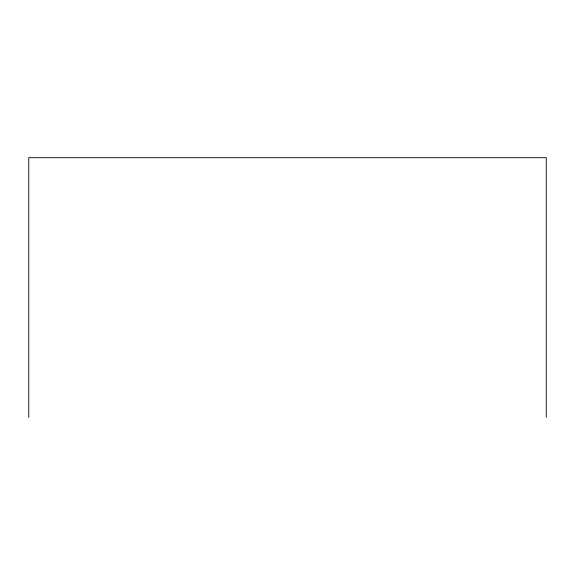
<?xml version="1.0" encoding="UTF-8"?>
<svg xmlns="http://www.w3.org/2000/svg" width="575" height="575" viewBox="0 0 575 575"><rect width="100%" height="100%" fill="white"/><g stroke="black" fill="none" stroke-linecap="round" stroke-linejoin="round"><path stroke-width="0.86" d="M546.25 417.306L546.25 157.694L28.75 157.694L28.75 417.306"/></g></svg>
